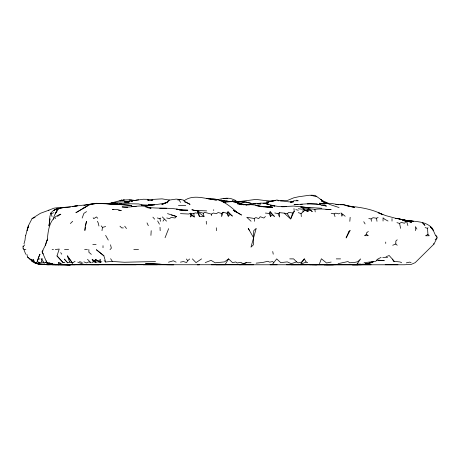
<?xml version="1.0" encoding="UTF-8"?>
<svg xmlns="http://www.w3.org/2000/svg" width="460" height="460" viewBox="0 0 460 460"><rect width="100%" height="100%" fill="white"/><g stroke="black" fill="none" stroke-linecap="round" stroke-linejoin="round"><path stroke-width="0.69" d="M253.569 237.739L253.431 244.789L250.993 247.135L256.231 228.344L253.73 230.69L253.569 237.739L248.227 228.344L249.602 230.69M150.914 235.388L151.202 230.69M302.967 211.916L303.174 208.633C307.084 209.191 310.914 208.524 314.87 209.432C320.137 208.478 325.709 209.311 331.137 209.668L326.519 209.352L327.583 209.495M28.152 227.74L28.284 225.923L32.079 218.54L40.486 213.273L48.99 210.157M349.824 221.346L350.152 217.304M25.501 235.388L25.018 240.085L23.989 243.777M298.281 208.754L301.737 209.145L303.174 208.633L304.865 210.237L307.792 211.491L308.119 208.662L312.202 211.468L308.119 208.662M101.988 230.69L102.471 227.389L101.194 225.894M85.341 227.274L84.864 230.489L85.301 225.992L86.52 221.294L85.531 225.992M49.456 222.634L48.955 225.992L49.968 218.73M49.904 219.368L49.519 221.294L49.858 216.597L50.79 213.089C54.228 208.374 60.421 208.052 65.694 207.38M53.308 219.282C53.906 216.131 55.269 213.135 57.258 210.628L55.884 212.744L56.787 210.392L59.139 208.65L63.342 207.494L94.892 203.768M25.731 235.388L28.284 225.923M45.344 245.634L46.483 241.454L47.616 239.102M27.209 230.224L27.985 227.441L27.008 230.408M23 248.331L23.167 246.41M35.15 263.172L39.18 264.166L32.303 261.683L31.544 259.244L34.707 262.815L39.847 264.546L48.242 264.684L39.847 264.488L46.759 264.621M34.707 262.815L32.844 261.056L33.43 259.244L34.707 262.815L36.53 262.608L37.461 261.326L37.461 260.394M64.82 262.257L64.101 262.781L63.066 262.539L57 255.938L59.236 249.067L55.275 249.487M293.969 208.57L294.239 211.312L292.686 213.037L290.68 218.943L284.188 213.135L279.565 212.635L278.047 213.704L274.787 212.934M436.034 235.462L437 237.084L437 238.004L433.947 244.099L415.138 262.695L411.05 264.46L404.001 264.776L324.122 264.776L335.518 264.73M223.14 212.244L221.617 216.597L221.599 213.446L223.14 212.244L226.998 213.279L228.258 216.229L230.126 214.417L232.392 216.108L227.993 211.744L226.998 213.279M82.162 218.063L83.904 213.371L86.537 211.617M319.516 263.718L321.379 258.767L326.525 262.982L331.171 262.05M165.059 237.739L168.636 228.66M37.289 260.711L39.98 254.184L38.168 258.163M39.986 258.882L38.358 259.089L37.329 260.797L37.289 261.723M294.239 211.312L290.68 218.943L287.264 213.67L284.188 213.135M270.491 216.447L269.192 213.474L270.141 211.686L274.442 216.447L272.326 214.785L270.141 211.686L270.491 216.447L272.326 214.785M342.844 214.348L341.837 216.189L340.992 212.894L345.184 216.257M225.4 264.086L228.597 258.882L232.501 262.625L235.721 261.958L237.251 262.988L240.666 262.303L242.098 263.028M189.664 258.997L187.778 260.636L186.564 262.551L183.373 261.55L180.435 262.148M46.477 261.792L42.13 251.7L45.58 244.789L47.363 239.551L47.242 240.396C48.168 230.316 49.272 217.35 60.852 214.17L58.909 215.418M163.024 221.133L164.105 219.466M167.17 202.946L169.038 200.129L176.117 199.099L180.929 199.605M306.147 262.068L304.313 258.882L300.639 264.195L306.147 262.068L307.7 262.602M373.595 261.815C368.345 264.132 362.693 265 357 264.126L360.646 258.882L357.69 261.746L354.666 262.43L349.698 262.781L347.95 261.562L338.117 263.649M27.657 257.048L30.728 259.658L27.577 257.157L26.858 254.225M272.504 264.27L276.702 258.882L280.675 262.631L287.287 261.889L291.226 263.661L296.602 261.878L298.212 262.861L301.467 262.119L304.313 258.882M427.938 234.439L425.575 235.761L429.255 235.761L427.938 234.439L427.518 228.321L428.007 227.723M98.751 261.148L100.355 259.296L100.567 262.263L97.158 261.855L95.847 262.378L93.34 261.763L92.155 259.279L95.847 262.378L95.565 259.561L100.567 262.263L101.884 261.671M57 264.73L70.391 264.776L49.249 264.402L45.758 262.631L46.253 262.068L46.253 260.745M167.492 213.607L176.398 216.493L175.024 217.988L171.206 217.413L169.498 218.638L166.715 217.988M110.009 249.636L111.36 248.17L110.526 244.789M169.038 200.129L167.17 202.015L161.805 204.55L166.1 202.894M92.155 259.279L94.024 261.108L95.565 259.561L100.567 262.263M24.765 244.887L23.103 246.52L23 246.129M70.368 223.543L72.663 221.294M397.21 239.786L395.813 241.149L395.813 244.001L397.21 245.255M265.408 216.511L263.856 218.023L260.251 216.729L258.744 218.563L255.892 217.603L254.259 218.477L246.778 217.304L251.051 221.243M42.13 251.7L43.073 250.792M435.166 239.781L437 238.004M301.34 216.597L301.07 213.601L304.865 210.237M303.174 208.633L307.792 211.491L309.977 209.616M42.556 258.882L41.613 258.882L41.751 261.889L40.923 262.597L39.566 262.861L37.329 261.602M368.322 231.432L366.424 233.024L366.424 234.307L368.299 235.681L364.533 235.681L366.424 234.307M287.264 213.67L288.851 212.342L292.686 213.037M57.477 216.505L58.426 215.728M193.827 213.641L194.269 216.959L191.941 215.636L190.308 216.959L190.308 213.262L193.827 213.641L195.201 212.853L198.755 213.486L199.41 216.597L204.004 216.597L203.337 213.279L197.363 211.347L197.875 212.658M75.084 261.251L72.421 263.045L69.661 262.056L67.321 255.875L72.421 263.045L67.321 255.875M93.34 261.763L91.977 262.637M69.661 262.056L67.7 262.844L64.348 259.141L67.7 262.844M405.473 222.439L404.455 223.209L401.338 222.462L399.556 223.422L396.957 222.651M203.337 213.279L204.665 212.296L211.433 214.141L213.279 213.032L216.407 213.676L218.143 212.503L221.599 213.446M228.597 258.882L224.509 261.912L215.107 262.804L211.065 260.354L205.223 262.602M157.32 217.965L159.89 218.701L160.81 218.074M201.566 258.882L196.017 262.654L192.383 258.882M368.765 218.523L371.116 218.943L372.997 217.706L376.452 218.224L378.074 217.505M184.098 200.75C193.683 193.758 205.884 199.099 216.441 200.054L206.655 198.53C218.891 197.432 228.833 204.556 237.084 212.589L233.887 210.323L241.523 215.044L234.68 211.105M339.67 213.256L338.663 213.877L335.771 213.13L334.138 213.877L331.171 213.273M83.346 208.386L75.871 212.727L89.004 204.74L96.238 203.303L112.683 203.751L103.281 203.452M87.779 205.93L83.432 208.213L85.41 207.414M381.093 257.358L377.643 259.158L375.843 261.251L364.061 262.723M194.269 216.959L190.308 213.262L188.807 214.021L180.429 213.63M48.657 210.266L53.946 208.184L58.644 207.564L66.246 207.328M274.867 200.732L276.483 200.019L274.867 200.715L270.089 201.187L255.99 199.398L238.268 201.704M264.931 203.665L270.089 201.422L274.787 200.543M56.379 209.576L58.224 208.788M50.79 213.089L51.198 213.739L53.768 212.675M392.725 245.255L395.813 244.001M83.898 205.442L91.534 203.837L103.281 203.366L138.523 203.935L141.709 204.614L142.129 205.333M251.051 262.723L246.433 262.671L241.897 264.442L239.545 264.741L216.05 264.776M249.142 204.93L251.493 204.044L255.99 203.274L260.877 203.947L257.635 204.004M386.043 256.709L389.177 255.518L394.318 261.349L400.068 261.97L401.643 262.735M32.079 218.54L35.098 217.442M365.004 264.161L366.413 264.092L372.519 261.907L366.413 264.103L365.073 264.195L366.413 264.092L372.611 261.907M219.437 200.525L220.949 200.129L231.006 201.704M246.433 262.671L239.545 264.741L253.644 264.776M290.898 202.233L293.583 201.445L290.226 202.118M168.469 262.217L173.351 260.78L176.117 262.154M104.127 260.578L105.668 262.045C111.814 261.021 118.134 261.93 124.43 262.257C134.786 261.993 145.141 261.734 155.509 261.648M102.471 227.389L105.633 226.527M111.676 203.464L113.689 202.94M113.689 203.044L110.331 203.498C118.41 200.594 126.81 198.726 135.389 200.56M169.389 200.071L162.018 198.864L152.622 199.427L143.221 199.249L124.43 201.928L129.128 201.492M91.505 204.527L92.748 204.24M406.329 262.873L409.544 262.131L411.085 262.574M111.004 203.51L113.689 202.9M151.478 200.307L152.875 200.002L150.19 200.485L147.493 199.973L148.77 200.307M216.568 199.905L223.1 198.473L227.798 198.386L225.785 198.484M177.709 199.956L180.619 199.588L183.316 200.014L185.38 202.659M166.025 202.802C158.01 204.757 149.707 205.24 141.479 205.212M121.221 200.554L119.991 200.813L121.739 200.031L119.991 200.813L124.298 199.916L122.452 200.301M110.331 203.504L115.029 202.544L110.331 203.326L104.288 203.561M41.751 261.889L44.194 263.045L46.103 262.349L49.249 264.12M394.318 261.349L393.524 261.504L392.553 259.055M257.565 203.682L260.693 203.084L265.391 203.297L268.864 204.286L266.369 203.906C272.866 205.603 279.599 207.242 286.534 206.597M111.004 203.55L112.343 203.32M63.003 207.655L70.391 207.155M325.065 203.768L319.424 203.901L331.171 203.377L338.899 204.746L335.869 204.355L343.695 204.74L354.666 207.471L347.616 205.971C359.743 207.178 372.048 208.915 382.927 214.762L378.16 212.664L385.658 215.579L395.594 218.281L404.001 219.995L411.424 222.364L404.001 219.995C413.569 221.887 425.126 220.374 432.291 228.194L435.534 235.462L437 237.084M297.936 204.591L294.038 204.711L310.028 203.636L317.078 204.073L307.211 203.935M152.421 204.918L153.755 204.74L148.361 204.832L152.812 204.838M223.773 198.53C228.005 197.605 232.904 198.478 236.308 201.227M290.898 202.147L293.583 201.825L288.886 201.859L279.484 200.675M263.039 203.251L268.68 202.584M126.442 202.147L129.128 201.842L125.097 202.239M300.294 204.447L302.306 204.223M256.157 263.137L263.039 262.401L267.772 261.274L269.635 262.148L272.63 261.55L273.51 262.321M135.993 200.111L138.644 199.841M132.48 201.146L131.14 201.284L132.48 201.112M148.361 205.333L151.754 205.011M221.76 200.79L224.445 200.784M90.2 204.734L87.734 204.913M87.147 204.953L89.913 204.746M280.491 200.847L287.558 200.405L293.583 197.88L298.281 196.822L309.166 195.27L312.346 195.224M223.773 202.394L232.501 201.474L237.199 202.285L233.168 201.767C238.544 201.595 243.156 205.292 248.572 204.93M240.488 201.727L241.897 201.63L237.665 201.555M357.017 264.759L363.728 264.281L357.017 264.759L310.028 264.776L317.078 264.736L312.38 264.776M103.281 203.389L100.424 203.561C110.831 204.044 121.428 204.274 131.755 205.488L103.281 203.4L112.683 204.343M23.103 248.112L23.926 249.602L25.881 249.487M252.264 204.09L255.99 203.872M92.816 244.553L96.088 244.386M357.253 264.529L362.888 264.264M266.564 201.244L273.447 201.089M131.474 206.678L136.177 206.511M91.534 264.736L241.31 264.724M102.275 203.544C111.337 204.223 120.175 200.192 129.128 202.791L125.097 202.371M199.375 264.724L197.259 264.776L199.605 264.73M222.094 201.618C231.84 201.451 241.862 200.456 251.292 203.377L247.066 202.561M286.534 206.632L281.836 206.707L293.583 206.057L310.028 207.828L300.633 206.988L321.776 208.265M68.597 249.446L64.544 249.487M397.963 264.73L385.21 264.73M239.545 264.776L333.523 264.73L314.726 264.776M326.473 264.776L333.523 264.73M371.111 264.747L352.32 264.776L362.187 264.73M224.043 202.256L225.452 202.25M145.573 206.942C156.549 209.03 167.831 207.27 178.762 209.449L176.778 209.173M270.089 264.776L277.138 264.759M352.32 264.759L360.772 264.73M159.666 208.282L166.715 208.265M66.7 264.73L136.177 264.776M357 264.126L361.037 264.115M365.067 264.109L366.413 264.103M211.353 264.776L225.452 264.747M286.534 264.776L307.182 264.73M308.603 264.724L310.028 264.724L291.232 264.776M123.355 227.907L121.693 227.907L119.968 226.199M52.147 249.487L53.475 249.487M84.646 249.487L87.429 249.487M133.826 249.487L138.523 249.487M289.742 258.882L293.583 258.882L296.602 261.878M336.272 258.882L340.572 258.882M143.221 264.776L157.32 264.776M56.471 264.73L98.584 264.776L95.111 264.414M340.141 204.729L343.695 204.74L346.961 205.764M68.045 264.741L70.391 264.747M60.524 264.73L75.089 264.776M161 264.69L136.177 264.517L173.765 264.776L166.669 264.73M178.463 205.516L185.731 205.574M293.601 200.75L298.218 200.79L296.608 200.169M206.655 210.881L194.908 210.421L191.855 209.766L194.908 210.502M141.507 205.229L147.919 205.344L142.111 205.051M150.989 204.832L154.663 204.93M179.4 209.933L187.858 210.203L179.492 209.938M241.897 201.946L246.594 202.078M237.199 201.796L244.248 202.02L241.563 201.871M68.045 264.77L63.342 264.621L58.443 262.735L58.644 264.046M129.128 200.019L131.732 200.106M112.907 203.843L117.835 204.021M46.897 264.673L49.249 264.776M49.249 264.402L70.391 264.764L53.946 264.649L48.869 262.884L52.917 263.896M382.737 257.399L387.59 257.657M237.532 201.652L238.878 201.727M127.719 207.23L122.078 206.914C131.859 208.253 141.812 203.159 151.087 208.426L147.004 207.598M325.875 209.403L328.607 209.576M260.354 206.638L262.367 206.781M376.516 260.159L384.301 260.699L378.16 260.142M325.065 203.63L319.424 203.211L321.54 203.521M270.089 206.85L272.441 207.023L265.391 206.339L269.416 206.776M225.785 200.905L231.322 201.779M263.039 206.827L272.441 207.684L256.013 205.574M50.657 264.253L56.298 264.776L70.391 264.753L56.298 264.736L49.249 263.568M265.391 213.06L269.192 213.474M121.492 204.004L119.726 203.814L121.745 204.039M402.592 219.943L404.001 220.098M181.47 210.272L185.512 210.726L176.686 209.156M195.58 210.582L198.266 210.91M404.593 220.173L413.402 221.294L404.673 220.185M400.355 219.431L401.655 219.604M113.792 209.587L112.43 209.403L117.254 209.536L121.308 210.605L118.576 210.237M242.316 204.447L237.199 202.998L242.316 204.447L237.199 203.705C244.996 205.338 253.109 203.596 260.693 206.471L255.944 205.597M323.656 203.832L325.065 204.044M220.949 200.129L222.749 200.416M39.847 263.655L46.897 264.776L56.298 264.776L54.274 264.201M402.327 219.719L406.353 220.392M395.594 218.281L399.378 218.925M58.443 262.735L60.553 263.097M322.264 205.235L326.473 206.091L322.834 205.051M319.913 204.752L317.078 204.159L320.488 204.689L321.902 205.746M401.741 219.472L399.343 218.937L401.741 219.472L406.784 221.858L407.876 225.561M235.963 201.652L232.265 200.83L235.347 201.704M242.937 204.585L244.168 204.873L237.199 202.917L241.925 204.821M316.779 196.742L310.994 195.31L315.014 195.31L322.891 200.957L320.516 199.375L322.868 200.888L328.825 203.441M295.791 209.587L298.281 210.272M345.264 205.321L347.03 205.81M425.149 227.614L427.518 228.321M171.413 214.912L176.398 216.493M328.825 204.177L339.043 207.558M79.528 261.613L82.259 262.516M298.281 212.618L301.07 213.601M77.751 262.142L84.49 264.632M83.91 261.889L86.566 262.901L88.734 261.861L91.097 262.861L87.509 259.308M328.009 203.671L321.609 201.187L325.864 203.234M279.191 200.709L277.426 200.019L278.306 200.911M46.253 262.068L48.927 263.131M401.206 219.345L406.784 221.858M186.081 202.463L190.06 204.343L185.133 201.595M387.998 221.024L384.75 219.276L383.053 217.81L383.053 221.024M233.203 210.203L237.199 212.48L234.111 210.714M37.812 262.033L38.864 262.643M94.024 261.108L95.847 262.378M55.188 218L55.798 218.465M204.004 216.597L197.363 211.347L198.755 213.486M103.885 255.812L96.462 249.797L103.885 255.812L105.668 262.045M91.333 254.363L88.906 252.293L88.849 249.487M234.916 200.088L236.308 201.313M162.328 216.924L166.508 221.133M29.641 258.79L32.338 261.585M97.773 218.299L96.456 216.924L93.754 218.684L93.167 217.758M57 255.938L63.066 262.539M152.898 217.177L154.646 219.15M186.334 258.997L187.778 260.636M55.424 213.452L55.804 213.923M230.126 214.417L227.993 211.744L228.258 216.229M124.723 226.199L126.488 228.534M32.844 261.056L31.544 259.244L32.303 261.683M433.556 243.547L433.947 244.099M178.917 199.956L180.619 202.383M190.308 213.262L191.941 215.636M60.691 252.62L61.743 254.184M42.13 252.241L43.269 253.96M110.618 258.71L112.372 261.401M363.745 221.737L365.096 223.916M41.613 258.882L44.194 263.045M416.904 229.12L415.501 226.642L415.501 230.684M105.633 235.388L108.272 240.085M157.636 220.949L159.419 224.158M97.37 221.277L98.187 222.83L98.929 225.992M147.022 222.91L148.321 225.67M39.393 262.7L39.847 263.678M278.047 213.704L279.565 217.011L279.565 212.635M306.843 209.087L307.792 211.491M198.386 213.975L199.41 216.597M23.926 249.602L25.691 254.184M334.138 213.877L335.012 216.597M51.198 213.739L52.06 216.597M159.89 218.701L160.534 221.294M399.556 223.422L400.608 228.344M272.728 251.516L273.24 254.184M376.452 218.224L376.999 221.294M314.87 209.432L315.226 211.893M371.116 218.943L371.404 221.294M254.259 218.477L254.478 221.294M216.298 227.786L216.47 230.69M160.023 227.292L160.166 230.69M206.27 221.294L206.367 224.175M392.012 218.626L392.012 221.099M385.716 242.064L385.716 243.472M213.704 209.656L213.704 210.565M211.433 214.141L211.433 215.625M103.011 245.697L103.011 247.704M348.709 231.823L346.104 237.969L350.152 230.431L348.709 231.823M55.689 209.288L53.923 210.306L55.677 209.294L58.644 208.633L55.689 209.288M77.441 205.746L72.743 206.5L77.441 205.769M363.596 264.264L357.253 264.546L363.596 264.264M366.413 264.138L365.004 264.201L366.413 264.138M56.298 264.77L52.267 264.73L56.298 264.776M159.666 264.195L145.573 263.31L164.369 264.517L159.666 264.195M246.853 204.918L243.041 204.418L246.853 204.918M58.644 264.776L53.946 264.27L58.644 264.776M274.787 206.034L270.382 205.229L274.787 206.068M39.847 264.546L35.546 262.873L39.847 264.552M423.223 223.422L422.372 222.588L424.931 225.394L423.223 223.422M432.038 228.706L430.221 226.55L433.354 230.443L432.038 228.706"/></g></svg>
